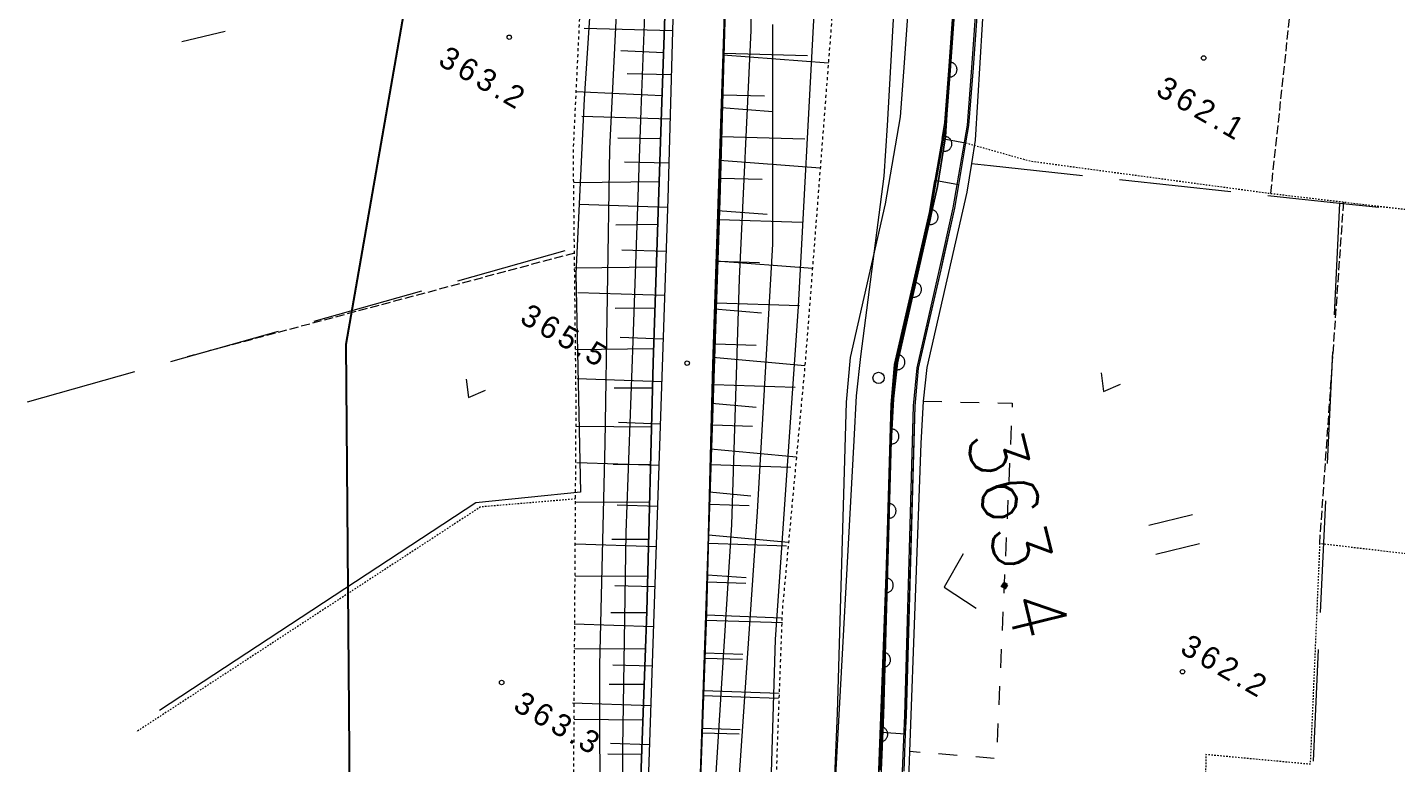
# Model space of a CAD drawing. Header units: millimetres. Extents: x -256476 to 341554, y -216330 to 457415.
# Drawn here: x -204309 to -112403, y 1616 to 51027 of the extents above; entities that cross this region are included whole.
import ezdxf

# ---------------------------------------------------------------- set-up
doc = ezdxf.new("R2010")
doc.units = ezdxf.units.MM
doc.header["$LTSCALE"] = 400
for name, pattern in [('561019', [1, 0.5, -0.5]), ('56301', [0.5, 0.25, -0.25]), ('56302', [2, 1.5, -0.5])]:
    doc.linetypes.add(name, pattern=pattern)
doc.layers.get('Defpoints').update_dxf_attribs({"color": 153})
doc.layers.add('D-BGD', color=7, linetype='Continuous', lineweight=13)
doc.layers.add('●予備設計_LP横断', color=7, linetype='Continuous', lineweight=13)
doc.styles.add('BIGFONT', font='txt', dxfattribs={"height": 0.2, "bigfont": 'BIGFONT'})
doc.styles.add('Style-WORKING', font='WORKING.shx')
doc.linetypes.add('56111', pattern='A,1.25,[30,dgnlstyle-dm500.shx,S=0.004,R=0,X=0,Y=0],1.25', length=2.5)

# ---------------------------------------------------------------- blocks, each defined once
blk = doc.blocks.new('M6313')
at = {"layer": '●予備設計_LP横断', "linetype": 'Continuous', "lineweight": 9, "flags": 128}
blk.add_lwpolyline([(-0.75, 0), (0, -1), (0.75, 0)], dxfattribs=at)
blk = doc.blocks.new('M7312')
at = {"layer": '●予備設計_LP横断', "linetype": 'Continuous', "lineweight": 20}
blk.add_circle((0, -0.001), 0.15, dxfattribs=at)

msp = doc.modelspace()

# ---------------------------------------------------------------- linework, layer by layer
at = {"layer": 'D-BGD', "linetype": '56302'}
for p, q in [((-118334.7, 63544.1), (-120871.9, 39886.5)), ((-117566.1, 16379), (-115951.6, 39306.2))]:
    msp.add_line(p, q, dxfattribs=at)
at = {"layer": 'D-BGD', "linetype": 'Continuous'}
for p, q in [((-193940.3, 50073.1), (-191025.9, 50780.9)), ((-161011.1, 50797.2), (-166937, 50962.4)), ((-161606.4, 49315.4), (-164469.1, 49452.6)), ((-157608.5, 49190.8), (-150546.8, 48644.6)), ((-157554.3, 49306.2), (-151950.8, 49141.8)), ((-161098, 47836.7), (-164054.8, 47910)), ((-161704.2, 46431.4), (-167470.1, 46707.3)), ((-157632.1, 46501.9), (-154836.6, 46429.1)), ((-161176.2, 44871.2), (-167102.2, 45036.4)), ((-157728.4, 45657.9), (-154273.5, 45390.7)), ((-161801.5, 43546.8), (-164677.8, 43599.8)), ((-157713.7, 43711.3), (-152118.8, 43552)), ((-142908.6, 43560.1), (-143390.8, 40750.7)), ((-142908.6, 43560.1), (-141333.6, 43282.2)), ((-161263.2, 41910.7), (-164228.6, 41989)), ((-157847, 42124.9), (-151091.6, 41602.3)), ((-161898.1, 40662.2), (-167638.8, 40598.2)), ((-157786.5, 40915.8), (-154999.6, 40847.9)), ((-141817.2, 40464.4), (-143390.8, 40750.7)), ((-130997.5, 40824.3, 363294), (-123540.2, 40022.3, 363247)), ((-161346.4, 38936.6), (-167274.8, 39137.7)), ((-157960, 38745.1), (-154656.1, 38489.5)), ((-116236.5, 39235.9, 363200), (-116592.1, 31744.6, 363153)), ((-161994.2, 37793.3), (-164800.5, 37762)), ((-157876.7, 38130.2), (-152296.9, 37944.8)), ((-175426.3, 34014.5, 363627), (-168205.9, 36043.1, 363594)), ((-161442, 35981.1), (-164397.5, 36076.7)), ((-162090.2, 34924.4), (-167574.8, 34863.2)), ((-158073, 35365.4), (-151612.8, 34865.4)), ((-157966.9, 35344.6), (-155172.7, 35249.4)), ((-185053.4, 31310.5, 363671), (-177833, 33339.1, 363638)), ((-161551.3, 33021.9), (-167368, 33216.5)), ((-162182, 32183.4), (-164863.2, 32153.5)), ((-158062.1, 32550.3), (-152482.2, 32364.9)), ((-158181.1, 32133.4), (-155024.3, 31865.8)), ((-194681.5, 28607, 363715), (-187460.2, 30635.1, 363682)), ((-162273.8, 29442.5), (-167513.8, 29384.1)), ((-161644.3, 30111), (-164519.1, 30206.4)), ((-158146, 29795.7), (-155396.4, 29703.1)), ((-158289.2, 28901.4), (-152122.2, 28330.9)), ((-116710.4, 29247.3, 363138), (-117066.8, 21756.5, 363091)), ((-204308.7, 25903, 363759), (-197088.3, 27931.6, 363726)), ((-161739.6, 27236.1), (-167395.2, 27430.4)), ((-162348.1, 26823.4), (-164921.6, 26816.7)), ((-158242.3, 27059.7), (-152782.7, 26885.8)), ((-158371.9, 25817.2), (-155387.9, 25541.3)), ((-144178.3, 25942.3, 363370), (-142928.4, 25913.6, 363347)), ((-141679.3, 25885.3, 363324), (-140429.3, 25856.6, 363301)), ((-162415, 24204.2), (-167483.9, 24236.2)), ((-161832.4, 24405.9), (-164626.7, 24501)), ((-158332.3, 24354.8), (-155627.3, 24264.8)), ((-138269.5, 24286.4, 363244), (-138325.1, 23038, 363231)), ((-158450.6, 22732.9), (-152689.4, 22199.9)), ((-161922.6, 21620.3), (-167421.9, 21805.4)), ((-162479.8, 21670.5), (-164989.9, 21686.4)), ((-158424.7, 21685.8), (-153073, 21504.7)), ((-138381.1, 21788.7, 363218), (-138437.5, 20540.8, 363205)), ((-158524.2, 19853), (-155739.2, 19595.3)), ((-162544.5, 19136.8), (-167516, 19168.3)), ((-162015.2, 18870.6), (-164728.9, 18965.6)), ((-158507.1, 19034.1), (-155860.4, 18943)), ((-138493.5, 19291.6, 363192), (-138549, 18043.2, 363179)), ((-117185.1, 19259.2, 363075), (-117541.2, 11767.1, 363028)), ((-129028.1, 17616.7), (-126113.7, 18324.4)), ((-162608, 16651.8), (-165069.9, 16667.4)), ((-158597.7, 16973), (-153219, 16475.4)), ((-138604.5, 16794.8, 363166), (-138660.6, 15545.5, 363152)), ((-162105.2, 16165.7), (-167492.9, 16344.3)), ((-158596.9, 16409.7), (-153356.9, 16235.1)), ((-128556, 15672.8), (-125641.6, 16380.6)), ((-162671.5, 14166.8), (-167547.5, 14197.7)), ((-158680.4, 13816.4), (-156092, 13724.2)), ((-158666.4, 14283.3), (-156054.4, 14112.5)), ((-138717, 14297.6, 363139), (-138773, 13048.4, 363126)), ((-162198.9, 13474.3), (-164872.9, 13558)), ((-162734.8, 11729.7), (-165154.9, 11745.3)), ((-158771.3, 11250.3), (-153634.2, 11077.2)), ((-158736.3, 11593.6), (-153664.8, 11408.1)), ((-138828.5, 11800, 363113), (-138884.5, 10550.7, 363100)), ((-162287.6, 10791.7), (-167603.3, 10975.1)), ((-162822.1, 9293.2), (-167578.3, 9323.3)), ((-138940.1, 9302.3, 363087), (-138996.4, 8054.4, 363074)), ((-117659.4, 9269.8, 363013), (-118015, 1778.5, 362966)), ((-158852.2, 8701.6), (-156317.1, 8617)), ((-158827.3, 9057.8), (-156292.4, 8965)), ((-162378.7, 8145), (-165016.7, 8231.1)), ((-162907.3, 6916.6), (-165250.3, 6931.4)), ((-158918.4, 6522), (-153850.3, 6336.6)), ((-139052.5, 6805.1, 363061), (-139108, 5556.8, 363048)), ((-162469.8, 5498.3), (-167709.8, 5672.9)), ((-158940.5, 6180.2), (-153901.4, 6017.3)), ((-162992.4, 4540), (-167608.4, 4569.2)), ((-159022.5, 3689.8), (-156532.1, 3607.8)), ((-159009.3, 3987.8), (-156476.1, 3895.2)), ((-146979.6, 3715.7), (-147085.7, 1173.3)), ((-146979.6, 3715.7), (-145382, 3617.4)), ((-139164, 4307.5, 363035), (-139219.5, 3059.1, 363022)), ((-162554.6, 2882.6), (-165161.6, 2962.5)), ((-163075.1, 2233.4), (-165349, 2247.8)), ((-144386.5, 2371.6, 363315), (-145096.6, 2432.6, 363510)), ((-141901.7, 2169.4, 363157), (-143144.8, 2270.3, 363226)), ((-139413.8, 1966.6, 363018), (-140657.8, 2068, 363087))]:
    msp.add_line(p, q, dxfattribs=at)
at = {"layer": 'D-BGD', "linetype": '561019', "flags": 128}
for points in [[(-137021.9, 205327.4), (-137242.7, 204309), (-137721.4, 202107.7), (-139596.4, 192043.3), (-142828.7, 180023.1), (-144571.9, 172943.1), (-146612.6, 159279.5), (-148078.5, 141091.6), (-148702.8, 132476.7), (-149289.5, 116645.1), (-150036.7, 100241.4), (-150201.1, 76245.2), (-150203.9, 53077.8), (-151423.1, 37315.7), (-152099.3, 28578.4), (-153649.7, 11820.9), (-154202.8, -3302.2), (-154281.6, -15804), (-154211.2, -24183.7), (-153320, -28627), (-153067.2, -29888.8), (-153114.4, -30647.2), (-153222.5, -32376.3), (-153515.1, -41898.5)], [(-164036.7, -33090), (-164459.4, -31584), (-164762.7, -29464.9), (-165152.4, -26749.6), (-165761.3, -22166.4), (-166136.4, -15593.1), (-166162.2, -15150.3), (-167219.4, -7873.5), (-167672.2, -5512.8), (-167473.9, 25812.4), (-167662.1, 42693.8), (-167436.4, 47410.8), (-166556.9, 65744.3), (-165937.8, 89518.3), (-164780.5, 111646), (-164407.1, 127028.2), (-164365.5, 136694.2), (-164569.4, 140631.6), (-164921.7, 143520.4), (-165336.6, 145236.5), (-165920.8, 146507.8), (-167260, 149048.1), (-166946.2, 149399.4), (-166597.9, 149788.6)]]:
    msp.add_lwpolyline(points, dxfattribs=at)
at = {"layer": 'D-BGD', "linetype": 'Continuous', "flags": 128}
for points, elevation in [([(-142341.1, 202597), (-143248.5, 197181.9), (-141542.5, 196606.1), (-143433, 183590.9), (-146296.9, 168451.2), (-147357.4, 163136.7), (-147928.8, 159309.4), (-148313, 150779.1), (-149072.7, 136271.9), (-150016.1, 124146), (-150320.6, 113310.3), (-150496.2, 105486), (-150920.8, 86121.7), (-151329.1, 69197.9), (-151529.1, 51934.1), (-152566.5, 32286.5), (-154116.2, 9951.7), (-154666.6, -8645.9), (-154392.1, -26679.6), (-154030, -28642.1), (-153308.2, -30783.7), (-149337.6, -31326.7), (-146010.5, -32573.7)], 363000), ([(-167773.1, 150563.4), (-166729.2, 149124.7), (-166151.3, 148278.1), (-165572.8, 147193.5), (-164887.8, 145529.8), (-164185.6, 142687.9), (-163819.9, 140864), (-163646.8, 139240.8), (-163400.4, 131532.7), (-163782.7, 123766.1), (-163790.4, 116735.6), (-164419.1, 102901.8), (-164911.9, 95085.6), (-165343.5, 82461.4), (-165377.8, 72521.2), (-165976.4, 60894.9), (-166946.7, 46240), (-167491.4, 34492.8), (-167188.2, 19830.2), (-174212.1, 19116.7), (-195435.6, 5170.2)], 363000), ([(-158868.8, -41787), (-158931.3, -39759.5), (-158344.6, -16635.8), (-158164, -447.4), (-157035.9, 17648.6), (-156501.7, 34171.3), (-155721.4, 50813.2), (-155606.1, 70428)], 365000), ([(-167462.6, -41608), (-167454.1, -33464.8), (-167949.2, -15807.1), (-165832.9, -15596.8), (-165887.4, 8225.3), (-165524.7, 23101.4), (-165221, 42873.1), (-164345.3, 60526)], 364000), ([(-162653.2, 57706.7), (-163132.9, 45466.5), (-163673.1, 29964.6), (-164146.1, 17138.1), (-164374.6, 2668.1), (-164390, -8712.1), (-164631.6, -17626.5), (-164581, -24403.2), (-164420, -29402.4), (-166439.4, -29741.1), (-165593.6, -41646.9)], 365000), ([(-145005.1, -31514.9), (-144990, -30824.5), (-145648.4, -28109.2), (-148328.8, -24651.5), (-147738.6, -16121.9), (-147343.8, -7376.4), (-146830.3, 4890.5), (-146240.4, 25702), (-145998.5, 28392.3), (-143661.3, 38586.6), (-142623.2, 44632.6), (-142333.2, 48419.9), (-141975.1, 53479.4)], 362000), ([(-140579.1, 53381.7), (-140936.6, 48317.2), (-141232.4, 44459.5), (-142186.8, 38906.4), (-143101, 34767.4), (-144613.2, 28171.6), (-144844, 25619), (-145431, 4840.6), (-145945.2, -7437.5), (-146340.7, -16202.3), (-146836.4, -23359.3), (-144242.1, -28036.4), (-143593, -30774), (-143626.7, -32472.1), (-143836.5, -42100)], 362000), ([(-154304.6, 51219.2), (-154287.9, 36475.6), (-155322.9, 18503.7), (-156508.9, 1169.9), (-157169.1, -15526), (-156887.5, -31185.4), (-156784.9, -41830.4)], 364000)]:
    msp.add_lwpolyline(points, dxfattribs=dict(at, elevation=elevation))
for points in [[(-151404, -24186.1), (-150833.7, -15946.1), (-150441.2, -7240.7), (-149927.5, 4998.4), (-149336.5, 25884.1), (-149067.9, 28879.8), (-146702, 39196.1), (-145702.7, 45014), (-145424.8, 48647.9), (-145067.5, 53694.1), (-144609.5, 60434.5), (-144438.9, 64156.6), (-144791.9, 69313.5), (-146034.4, 78714.2), (-146662.4, 84735.1), (-146732.5, 92170.1), (-146563.2, 111479.3), (-146883.9, 125056.1), (-146892.7, 130755.7), (-145990.9, 143206.5), (-144613.1, 158644.5), (-143079.6, 170855.7), (-140266.8, 188447), (-137721.4, 202107.7)], [(-166597.9, 149788.6), (-165456.7, 148459), (-164219.6, 146752.5), (-163344.3, 144585), (-162416.8, 140981.4), (-162080.4, 138289.7), (-161694.8, 135198.3), (-160622.9, 126562.3), (-159932.8, 123775.7), (-159213.6, 120425.7), (-158784.9, 117928.9), (-158661.2, 116133.4), (-158646, 114050.8), (-159581.5, 101089.9), (-160164.3, 88849), (-160710.2, 76325.1), (-161149.3, 62795.1), (-161762.5, 44712.2), (-162304.7, 28520.6), (-162731.2, 11829.9), (-163284.3, -3608.1), (-163656.9, -20479.8), (-164059.5, -30783.9), (-164036.7, -33090)], [(-164059.5, -30783.9), (-163656.9, -20479.8), (-163284.3, -3608.1), (-162731.2, 11829.9), (-162304.7, 28520.6), (-161762.5, 44712.2), (-161149.3, 62795.1), (-160710.2, 76325.1), (-160164.3, 88849), (-159581.5, 101089.9), (-158646, 114050.8)], [(-154657, 113762.6), (-155588.3, 100851.2), (-156168.2, 88667.4), (-156713.3, 76173), (-157151.2, 62663.1), (-157765, 44577.1), (-158305.9, 28402), (-158732.2, 11707.7), (-159286.2, -3724), (-159657.8, -20602), (-160335.7, -37932.6), (-160462.6, -41753.8)], [(-143719.7, 90864.7), (-143663.7, 84905.3), (-143054.7, 79066.1), (-141805.4, 69613), (-141435.1, 64191.2), (-141614, 60264), (-142075.1, 53486.2), (-142432.7, 48427.4), (-142722.4, 44644.6), (-142908.6, 43560.1)], [(-143719.2, 90864.7), (-143663.7, 84905.3), (-143054.7, 79066.1), (-141805.4, 69613), (-141435.1, 64191.2), (-141614, 60264), (-142075.1, 53486.2), (-142432.7, 48427.4), (-142722.4, 44644.6), (-142908.6, 43560.1)], [(-142119.5, 90863.1), (-142106.4, 89470.6), (-142079.3, 86584.1), (-142064.5, 84996.5), (-141465.5, 79254.1), (-140213, 69772.7), (-139833, 64209.2), (-140016.9, 60173), (-140479.2, 53375), (-140837.1, 48309.6), (-141133.2, 44447.4), (-141333.4, 43282.2)], [(-160462.6, -41753.8), (-160335.7, -37932.6), (-159657.8, -20602), (-159286.2, -3724), (-158732.2, 11707.7), (-158305.9, 28402), (-157765, 44577.1), (-157151.2, 62663.1)], [(-142908.6, 43560.1), (-143390.8, 40750.7)], [(-141333.6, 43282.2), (-141817.2, 40464.4)], [(-143390.8, 40750.7), (-143759.6, 38606.2), (-146097.9, 28407.9), (-146340.9, 25707.8), (-146930, 4893.6), (-146979.6, 3715.7)], [(-143391.2, 40750.8), (-143759.6, 38606.2), (-146097.9, 28407.9), (-146340.9, 25707.8), (-146930, 4893.6), (-146979.3, 3715.6)], [(-141817.4, 40464.5), (-142088.5, 38886.8), (-143002.9, 34745.6), (-144513.8, 28156), (-144743.5, 25613.2), (-145331.3, 4837.5), (-145382.3, 3617.5)], [(-146979.6, 3715.7), (-147085.7, 1173.3)], [(-145382, 3617.4), (-145487.9, 1101.5)]]:
    msp.add_lwpolyline(points, dxfattribs=at)
at = {"layer": 'D-BGD', "linetype": '56111'}
for points in [[(-142908.6, 43560.1), (-142722.4, 44644.6), (-142432.7, 48427.4), (-142075.1, 53486.2), (-141614, 60264), (-141435.1, 64191.2), (-141805.4, 69613), (-143054.7, 79066.1), (-143663.7, 84905.3), (-143719.7, 90864.7)], [(-142119.1, 90863.1), (-142106.4, 89470.6), (-142094.2, 88177.5), (-142079.3, 86584.1), (-142064.5, 84996.5), (-141465.5, 79254.1), (-140213, 69772.7), (-139919.4, 65473.5), (-139833, 64209.2), (-140016.9, 60173), (-140479.2, 53375), (-140837.1, 48309.6), (-141133.2, 44447.4), (-141333.6, 43282.2)], [(-146979.3, 3715.6), (-146930, 4893.6), (-146340.9, 25707.8), (-146097.9, 28407.9), (-143759.6, 38606.2), (-143391.2, 40750.8)], [(-141817.2, 40464.4), (-142088.5, 38886.8), (-142810.6, 35617.8), (-143002.9, 34745.6), (-143883.9, 30901.2), (-144513.8, 28156), (-144743.5, 25613.2), (-145382, 3617.4)]]:
    msp.add_lwpolyline(points, dxfattribs=at)
at = {"layer": 'D-BGD', "linetype": 'Continuous'}
for points, elevation in [([(-142380.3, 48697.2), (-142439.6, 47699), (-142396.2, 47698.3), (-142352.5, 47702), (-142309.6, 47708.4), (-142266.9, 47718.5), (-142226.2, 47733.2), (-142185.7, 47751.4), (-142147.3, 47772), (-142112.3, 47796.9), (-142077.1, 47824), (-142046.6, 47854.9), (-142017.4, 47887.7), (-141992.5, 47923), (-141970.6, 47961.1), (-141950.9, 47999.4), (-141935, 48041), (-141924.1, 48082.1), (-141915.8, 48124.6), (-141911, 48169.1), (-141910.3, 48212.5), (-141914, 48256.2), (-141921, 48298.2), (-141931, 48340.9), (-141945.7, 48381.7), (-141963.1, 48421.6), (-141983.7, 48460), (-142008.9, 48496.4), (-142035.6, 48530.2), (-142067.4, 48561.2), (-142099.3, 48589.9), (-142135.5, 48615.3), (-142173.1, 48638.1), (-142211.9, 48656.9), (-142252.7, 48672.3), (-142294.1, 48684.6), (-142336.6, 48692.9), (-142380.3, 48697.2)], 363292), ([(-142673.4, 43706.4), (-142831.6, 42718.9), (-142787.1, 42714), (-142744.2, 42712.4), (-142701, 42715.3), (-142658.1, 42721.8), (-142615.4, 42731.8), (-142574.3, 42745.1), (-142534.3, 42762.5), (-142495.9, 42783.1), (-142459.1, 42807), (-142424.8, 42834.5), (-142392.6, 42864.5), (-142364.8, 42896.9), (-142338.5, 42932.5), (-142315.3, 42968.8), (-142296, 43008.5), (-142280.7, 43049.2), (-142267.5, 43090.1), (-142258.7, 43133.5), (-142253.5, 43176.7), (-142252.8, 43220.1), (-142255.2, 43264.1), (-142261.6, 43307.1), (-142271.7, 43349.8), (-142285, 43390.8), (-142302.4, 43430.8), (-142323, 43469.2), (-142346.8, 43506), (-142374.9, 43539.4), (-142404.4, 43572.5), (-142436.8, 43600.4), (-142472.4, 43626.6), (-142508.7, 43649.8), (-142548.4, 43669.1), (-142589.1, 43684.5), (-142630, 43697.6), (-142673.4, 43706.4)], 363353), ([(-143567.5, 38789.9), (-143789.9, 37815.1), (-143747.3, 37806.8), (-143703.2, 37803.3), (-143660.6, 37803.1), (-143616.6, 37805.5), (-143574, 37813.3), (-143531.7, 37824.7), (-143490.1, 37838.9), (-143451, 37856.8), (-143412.1, 37878.2), (-143376.6, 37904), (-143342.8, 37930.7), (-143312.3, 37961.6), (-143283.5, 37995.8), (-143258.6, 38031), (-143236.6, 38069.2), (-143218.3, 38107.1), (-143202.9, 38147.9), (-143191.1, 38190.6), (-143183.1, 38234.5), (-143179.3, 38277.3), (-143179.1, 38319.8), (-143182.3, 38364.4), (-143190.1, 38406.9), (-143200.7, 38448.8), (-143214.8, 38490.4), (-143233.6, 38530), (-143254.2, 38568.4), (-143279.9, 38603.9), (-143307.5, 38638.2), (-143338.4, 38668.7), (-143371.7, 38697), (-143407, 38721.9), (-143445.2, 38743.9), (-143483.9, 38762.7), (-143524.7, 38778), (-143567.5, 38789.9)], 363327), ([(-144680.8, 33915.3), (-144904.1, 32941), (-144860.7, 32932.2), (-144817.4, 32929.2), (-144774, 32928.5), (-144730.8, 32931.4), (-144688.3, 32939.2), (-144645.1, 32950.1), (-144604.4, 32964.8), (-144565.2, 32982.7), (-144526.4, 33004.2), (-144490.8, 33029.9), (-144457, 33056.6), (-144426.5, 33087.5), (-144397.7, 33121.7), (-144372.8, 33156.9), (-144350.9, 33195.1), (-144332, 33233.9), (-144317.2, 33273.8), (-144305.3, 33316.5), (-144297.4, 33360.4), (-144293.5, 33403.2), (-144293.3, 33445.7), (-144296.5, 33490.3), (-144304.4, 33532.8), (-144314.4, 33575.5), (-144329.1, 33616.3), (-144347.8, 33655.9), (-144368.4, 33694.3), (-144394.1, 33729.8), (-144421.7, 33764.1), (-144452.7, 33794.6), (-144485.9, 33822.9), (-144521.2, 33847.8), (-144559.4, 33869.8), (-144598.2, 33888.6), (-144638.9, 33903.9), (-144680.8, 33915.3)], 363369), ([(-145795, 29041.2), (-146018.3, 28066.9), (-145974.9, 28058.1), (-145931.6, 28055.1), (-145888.2, 28054.4), (-145845.1, 28057.3), (-145802.5, 28065.1), (-145759.3, 28076), (-145718.6, 28090.7), (-145679.5, 28108.6), (-145640.6, 28130.1), (-145605, 28155.8), (-145571.2, 28182.5), (-145540.8, 28213.4), (-145511.9, 28247.6), (-145487, 28282.8), (-145464.2, 28320.5), (-145446.3, 28359.8), (-145431.4, 28399.7), (-145419.5, 28442.4), (-145411.6, 28486.3), (-145407.7, 28529.1), (-145407.5, 28571.6), (-145410.7, 28616.2), (-145418.6, 28658.7), (-145428.6, 28701.4), (-145443.3, 28742.2), (-145462, 28781.8), (-145482.7, 28820.2), (-145508.4, 28855.7), (-145535.9, 28890), (-145566.9, 28920.5), (-145600.2, 28948.8), (-145635.5, 28973.7), (-145673.6, 28995.7), (-145712.4, 29014.5), (-145753.1, 29029.8), (-145795, 29041.2)], 363410), ([(-146283.1, 24072.5), (-146338, 23074), (-146293.7, 23072.8), (-146250.9, 23077.1), (-146208, 23083.5), (-146166.2, 23094.1), (-146125.5, 23108.7), (-146085, 23127), (-146046.6, 23147.6), (-146011.6, 23172.4), (-145976.4, 23199.5), (-145945.4, 23231.3), (-145917.5, 23263.7), (-145892.2, 23299.9), (-145869.9, 23336.7), (-145850.5, 23376.3), (-145835.2, 23417.1), (-145823.8, 23459), (-145815.5, 23501.5), (-145811.2, 23545.2), (-145811.3, 23589.1), (-145815, 23632.7), (-145821.5, 23675.7), (-145832, 23717.5), (-145846.7, 23758.2), (-145865, 23798.7), (-145885.6, 23837.1), (-145910.4, 23872.1), (-145938, 23906.4), (-145968.4, 23937.8), (-146001.7, 23966.1), (-146037, 23991), (-146074.7, 24013.8), (-146114.3, 24033.1), (-146155.6, 24047.6), (-146196.1, 24059.4), (-146239.5, 24068.2), (-146283.1, 24072.5)], 363335), ([(-146483.9, 19075.9), (-146521.8, 18076.9), (-146477.4, 18077.9), (-146433.7, 18081.6), (-146391.2, 18089.5), (-146348.8, 18100.9), (-146309, 18116), (-146269.4, 18134.8), (-146231.3, 18156.8), (-146196.3, 18181.6), (-146161.5, 18210.1), (-146131.9, 18241.5), (-146103.5, 18274.8), (-146079.5, 18310.6), (-146057.6, 18348.7), (-146039.6, 18388), (-146024.6, 18430.1), (-146014.6, 18471.6), (-146006.3, 18514.2), (-146002.8, 18558.3), (-146003, 18602.2), (-146008.1, 18645.5), (-146015, 18687.6), (-146026.5, 18729.9), (-146042, 18771.1), (-146060.7, 18810.8), (-146081.9, 18848.3), (-146108.1, 18882.9), (-146135.6, 18917.2), (-146167.9, 18947.3), (-146201.2, 18975.7), (-146237, 18999.7), (-146275.2, 19021.7), (-146314.4, 19039.6), (-146355.7, 19054.1), (-146397.6, 19065.5), (-146440.6, 19072.9), (-146483.9, 19075.9)], 363369), ([(-146669.4, 14079.7), (-146706.4, 13080.2), (-146662, 13081.2), (-146619.2, 13085.5), (-146577.2, 13092.4), (-146534.8, 13103.9), (-146494.5, 13119.9), (-146454, 13138.1), (-146416, 13160.1), (-146381.8, 13185.5), (-146347.5, 13213), (-146317.4, 13245.3), (-146289.1, 13278.6), (-146265, 13314.4), (-146243.1, 13352.6), (-146225.1, 13391.8), (-146210.1, 13434), (-146199.2, 13475), (-146191.8, 13518), (-146188.4, 13562.2), (-146188.5, 13606.1), (-146193.6, 13649.4), (-146200.6, 13691.4), (-146212, 13733.8), (-146228, 13774.1), (-146246.3, 13814.6), (-146267.4, 13852.1), (-146293.6, 13886.8), (-146321.2, 13921.1), (-146353.4, 13951.2), (-146385.9, 13979), (-146422.5, 14003.6), (-146460.7, 14025.5), (-146499.9, 14043.5), (-146541.2, 14058), (-146583.1, 14069.4), (-146625.3, 14076.3), (-146669.4, 14079.7)], 363411), ([(-146854.9, 9083.6), (-146891.9, 8084.1), (-146848, 8084.2), (-146804.7, 8089.3), (-146762.7, 8096.3), (-146720.3, 8107.7), (-146679.1, 8123.2), (-146639.5, 8142), (-146602, 8163.1), (-146567.3, 8189.3), (-146533, 8216.9), (-146502.9, 8249.2), (-146474.6, 8282.5), (-146450.5, 8318.2), (-146428.6, 8356.4), (-146410.6, 8395.7), (-146396.2, 8436.9), (-146384.8, 8478.8), (-146377.3, 8521.9), (-146374.4, 8565.1), (-146374.5, 8609), (-146378.2, 8652.7), (-146386.1, 8695.3), (-146397.5, 8737.6), (-146413.5, 8778), (-146431.4, 8817.1), (-146452.9, 8855.9), (-146479.1, 8890.6), (-146506.7, 8924.9), (-146539, 8955), (-146571.4, 8982.9), (-146608, 9007.4), (-146645.3, 9028.8), (-146685.5, 9047.3), (-146726.7, 9061.8), (-146768.3, 9071.8), (-146810.8, 9080.1), (-146854.9, 9083.6)], 363453), ([(-147040.4, 4087.4), (-147077.5, 3087.9), (-147033.6, 3088.1), (-146990.3, 3093.2), (-146948.2, 3100.1), (-146905.9, 3111.5), (-146864.6, 3127.1), (-146825, 3145.8), (-146787.5, 3166.9), (-146752, 3192.6), (-146718.5, 3220.7), (-146688.4, 3253), (-146659.7, 3284.9), (-146635.2, 3321.6), (-146614.1, 3360.2), (-146595.3, 3399), (-146580.8, 3440.3), (-146570.3, 3482.7), (-146563.3, 3524.8), (-146559.9, 3569), (-146560, 3612.9), (-146563.7, 3656.6), (-146571.6, 3699.1), (-146583, 3741.4), (-146598.2, 3781.3), (-146616.9, 3820.9), (-146638.9, 3858.9), (-146664.6, 3894.5), (-146692.2, 3928.8), (-146723.6, 3958.4), (-146756.9, 3986.7), (-146792.7, 4010.8), (-146830.8, 4032.7), (-146871, 4051.1), (-146912.2, 4065.6), (-146953.8, 4075.7), (-146996.3, 4084), (-147040.4, 4087.4)], 363495)]:
    msp.add_lwpolyline(points, close=True, dxfattribs=dict(at, elevation=elevation))
at = {"layer": 'D-BGD', "linetype": '56301', "flags": 128}
for points in [[(-141333.6, 43282.2), (-137004.6, 42060.4), (-120871.9, 39886.5), (-97641.4, 37146), (-73496, 34169.2)], [(-167514.7, 19376.6), (-173899.4, 18840), (-182004, 13543.4), (-197004, 3741.8)], [(-74447.6, 11287.6), (-117566.1, 16379), (-118207.7, 1569.7), (-125198.5, 2220.1), (-125635.1, -15754.3), (-146179.9, -14861)]]:
    msp.add_lwpolyline(points, dxfattribs=at)
at = {"layer": 'D-BGD', "linetype": 'Continuous', "extrusion": (-0.101913, -0.962394, 0.251818), "elevation": 65544.6}
msp.add_lwpolyline([(-144567.7, 358383.7), (-143287.3, 358394.1), (-137067.6, 358352.7)], dxfattribs=at)
at = {"layer": 'D-BGD', "linetype": 'Continuous', "extrusion": (0.008639, 0.020524, 0.999752), "elevation": 362911}
msp.add_lwpolyline([(126996.7, 18411.5), (122354.3, 17019.4), (119812.2, 16255.9)], dxfattribs=at)
at = {"layer": 'D-BGD', "linetype": '56302', "flags": 128}
msp.add_lwpolyline([(-167586.7, 35882.1), (-174543.1, 34017.8), (-193582.5, 28917.7)], dxfattribs=at)
at = {"layer": 'D-BGD', "linetype": 'Continuous', "extrusion": (0.018107, -0.011926, 0.999765), "elevation": 360364.5}
msp.add_lwpolyline([(-54985, 138286.8), (-54465.6, 137456.6), (-54697.7, 137318.3)], dxfattribs=at)
at = {"layer": 'D-BGD', "linetype": 'Continuous'}
msp.add_lwpolyline([(-141504.3, 15699.1), (-142762.6, 13463.9), (-140619.4, 12055.5)], dxfattribs=at)
for points in [[(-160150.4, -41760.3, 366391.7), (-159929.2, -37197.3, 366390), (-159251.7, -3029.9, 366450), (-157825.1, 39403.9, 366560), (-156633.7, 82030.5, 366660), (-154828.1, 115953.2, 366370), (-154052, 125530.5, 366510), (-153546.1, 156128.7, 366340), (-151974.8, 159966, 366480), (-150329.8, 164453.1, 366200), (-149275.7, 167792, 365790), (-144820.1, 183951.1, 364590), (-141526.6, 195760.7, 364050), (-139731.3, 200830.4, 363590), (-138522, 203757.1, 363160), (-137554.2, 204838.7, 362900), (-137131.9, 205091.9, 363110), (-136677.8, 205119.2, 362840)], [(-134085.6, 205555.4, 362840), (-138466.4, 181740.7, 363030), (-139828.5, 173411.5, 362900), (-140826.2, 166418.4, 362800), (-141154.2, 162777.6, 363010), (-143508.6, 137371.3, 363020), (-143719.8, 133351.8, 363110), (-143658.2, 126395.8, 363280), (-143528.7, 109043, 363210), (-143480.5, 93916.8, 363320), (-143525.7, 90747.8, 363270), (-143454.7, 83567.2, 363160), (-142307.7, 71777.2, 363250), (-141715.7, 66546.4, 363170), (-141572.4, 64387.8, 363130), (-141610.1, 61733.6, 363090), (-142676.9, 43684.2, 363360), (-143211.4, 40346.5, 363310), (-145914.5, 28520.5, 363410), (-146171.1, 26107.4, 363370), (-146331.1, 23200.4, 363330), (-147170.2, 591, 363520), (-147207.9, -2063.3, 363480)], [(-134085.6, 205555.4, 362840), (-138466.4, 181740.7, 363030), (-139828.5, 173411.5, 362900), (-140826.2, 166418.4, 362800), (-141154.2, 162777.6, 363010), (-143508.6, 137371.3, 363020), (-143719.8, 133351.8, 363110), (-143658.2, 126395.8, 363280), (-143528.7, 109043, 363210), (-143480.5, 93916.8, 363320), (-143525.7, 90747.8, 363270), (-143454.7, 83567.2, 363160), (-142307.7, 71777.2, 363250), (-141715.7, 66546.4, 363170), (-141572.4, 64387.8, 363130), (-141610.1, 61733.6, 363090), (-142676.9, 43684.2, 363360), (-143211.4, 40346.5, 363310), (-145914.5, 28520.5, 363410), (-146171.1, 26107.4, 363370), (-146331.1, 23200.4, 363330), (-147170.2, 591, 363520), (-147207.9, -2063.3, 363480)], [(-153546.1, 156128.7, 366340), (-154052, 125530.5, 366510), (-154828.1, 115953.2, 366370), (-156633.7, 82030.5, 366660), (-157825.1, 39403.9, 366560), (-159251.7, -3029.9, 366450)], [(-165001.5, 147557.2, 363940), (-164341.2, 146278, 364180), (-163854.2, 144637, 364150), (-163285.4, 142476.1, 364380), (-161189.9, 128122.4, 365760), (-160714.5, 125819.1, 365860), (-158312.9, 116191.6, 366370), (-160137.3, 82175.9, 366660), (-161326.3, 39513.3, 366560), (-162748, -2911.8, 366450), (-162929.3, -37099.1, 366390)], [(-158312.9, 116191.6, 366370), (-160137.3, 82175.9, 366660), (-161326.3, 39513.3, 366560), (-162748, -2911.8, 366450), (-162929.3, -37099.1, 366390)], [(-151085.3, -24460.4, 363560), (-150206.8, -1942.8, 363480), (-150038.6, 798, 363510), (-148820.2, 23304.8, 363330), (-148650.1, 26309.7, 363370), (-148376.7, 28932.3, 363410), (-146799.1, 41047.8, 363330), (-146566, 44443.3, 363380), (-145601.2, 61893.8, 363110)], [(-145734, -28193.8, 363510), (-148090.1, -24567.2, 363560), (-147207.9, -2063.3, 363480), (-147170.2, 591, 363520), (-146331.1, 23200.4, 363330), (-146171.1, 26107.4, 363370), (-145914.5, 28520.5, 363410), (-143211.4, 40346.5, 363310), (-142676.9, 43684.2, 363360), (-141610.1, 61733.6, 363090)], [(-139603.5, 61652.8, 363090), (-140683, 43460.8, 363360), (-140940.1, 41889.9, 363340), (-141240.2, 39963.2, 363310), (-143935.7, 28190.5, 363410), (-144178.3, 25942.3, 363370), (-144334.4, 23102.3, 363330), (-145096.6, 2432.6, 363510), (-145165.9, 546.2, 363520), (-145209.9, -2139.1, 363480)]]:
    msp.add_polyline3d(points, dxfattribs=at)
msp.add_circle((-147178.5, 27505.4, 363390), 375, dxfattribs=at)
at = {"layer": 'Defpoints', "linetype": 'Continuous', "flags": 128}
msp.add_lwpolyline([(-182340.8, -41298.2), (-182905.8, 29763.4), (-113155.3, 429719.1)], dxfattribs=at)

# ---------------------------------------------------------------- block references
at = {"layer": 'D-BGD', "linetype": 'Continuous', "lineweight": 20, "xscale": 1000, "yscale": 1000, "zscale": 1000, "rotation": 330.1091246385173}
for p in [(-171963.3, 50367, 363168), (-125350.6, 48976.7, 362059), (-160026.9, 28496.1, 365508), (-126773.7, 7783.1, 362173), (-172473.8, 7063, 363276)]:
    msp.add_blockref('M7312', p, dxfattribs=at)
at = {"layer": 'D-BGD', "linetype": 'Continuous', "lineweight": 9, "xscale": 1000, "yscale": 1000, "zscale": 1000, "rotation": 330.1091246385173}
for p in [(-131587.6, 27463.6), (-174204.1, 27049.4)]:
    msp.add_blockref('M6313', p, dxfattribs=at)

# ---------------------------------------------------------------- texts
at = {"layer": 'D-BGD', "linetype": 'Continuous', "style": 'BIGFONT'}
msp.add_text('363.4', height=3750, rotation=283.669421, dxfattribs=at).set_placement((-141348.7, 23673.3))
at = {"layer": 'D-BGD', "linetype": 'Continuous', "char_height": 1500, "attachment_point": 7, "rotation": 330.109125, "line_spacing_factor": 0.722892, "style": 'Style-WORKING'}
for s, insert in [('\\T1.284;363.2', (-176827.7, 48538.3)), ('\\T1.315;362.1', (-128656.6, 46521.4)), ('\\T1.284;365.5', (-171345.9, 31241)), ('\\T1.284;362.2', (-127029.1, 9058.4)), ('\\T1.284;363.3', (-171794.3, 5235.2, 363276))]:
    msp.add_mtext(s, dxfattribs=dict(at, insert=insert))

doc.saveas('drawing.dxf')
